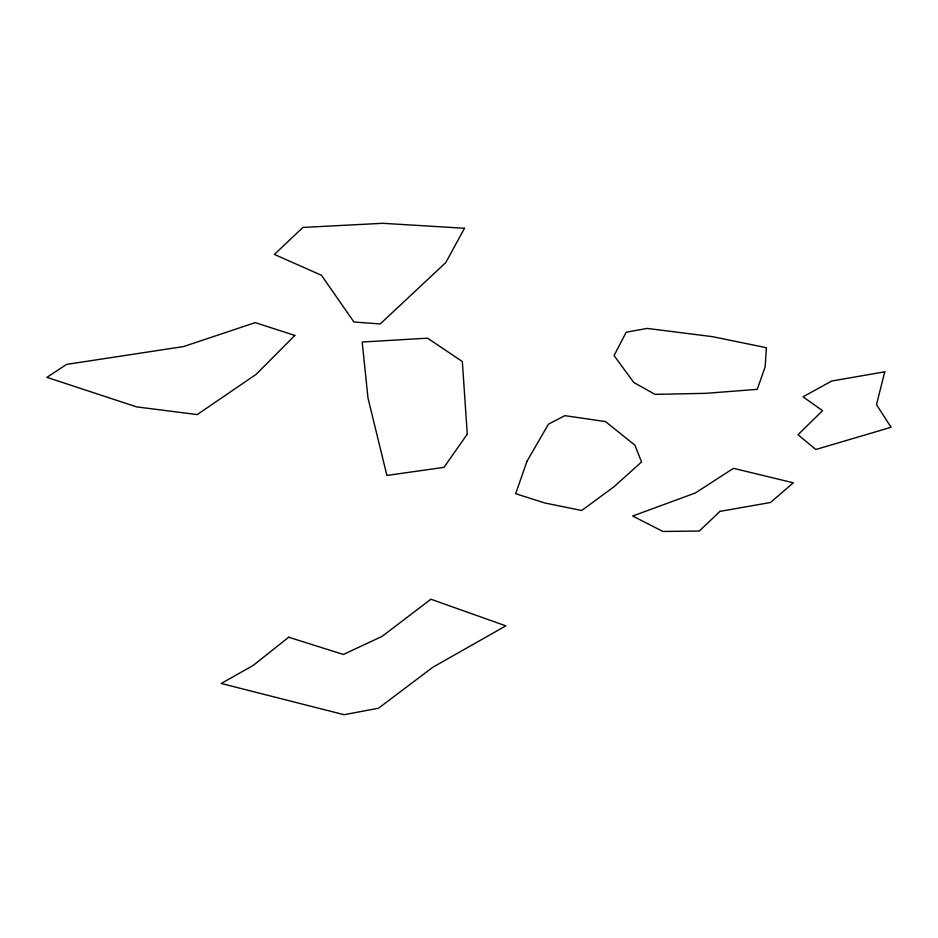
<?xml version="1.0" encoding="UTF-8"?>
<svg xmlns="http://www.w3.org/2000/svg" width="938" height="938" viewBox="0 0 938 938"><rect width="100%" height="100%" fill="white"/><g stroke="black" fill="none" stroke-linecap="round" stroke-linejoin="round"><path stroke-width="1.41" d="M766.393 347.705L765.127 366.957L757.224 389.352L705.88 393.327L655.041 394.37L633.771 382.481L614.062 355.608L626.174 332.24L647.103 328.417L712.563 336.672L766.393 347.705M884.757 371.811L876.491 404.665L891.1 427.271L815.826 449.501L798.004 434.693L822.579 410.656L803.022 396.821L831.725 381.016L884.757 371.811M527.05 461.121L515.654 493.705L544.65 502.944L581.689 510.495L613.898 486.857L641.545 461.977L634.956 445.233L605.491 421.584L564.864 415.651L548.484 424.14L527.05 461.121M464.509 228.274L445.796 262.558L380.23 323.95L353.943 322.004L321.464 275.291L274.4 254.421L302.915 227.442L382.704 223.303L464.509 228.274M467.265 434.142L443.991 467.347L386.902 475.449L367.989 398.04L362.185 342.03L427.552 338.172L462.34 361.552L467.265 434.142M294.825 335.441L256.156 374.332L197.226 414.584L136.561 406.869L46.9 377.357L66.575 364.401L183.625 346.544L255.242 322.625L294.825 335.441M719.974 511.374L699.314 531.037L662.943 531.459L632.681 516.029L695.398 492.954L733.469 468.332L793.372 482.8L770.497 502.498L719.974 511.374M288.681 637.219L253.283 665.382L221.227 683.474L344.07 714.697L378.495 708.237L432.746 667.305L505.84 625.857L430.917 599.23L382.258 636.257L343.414 654.478L288.681 637.219"/></g></svg>
